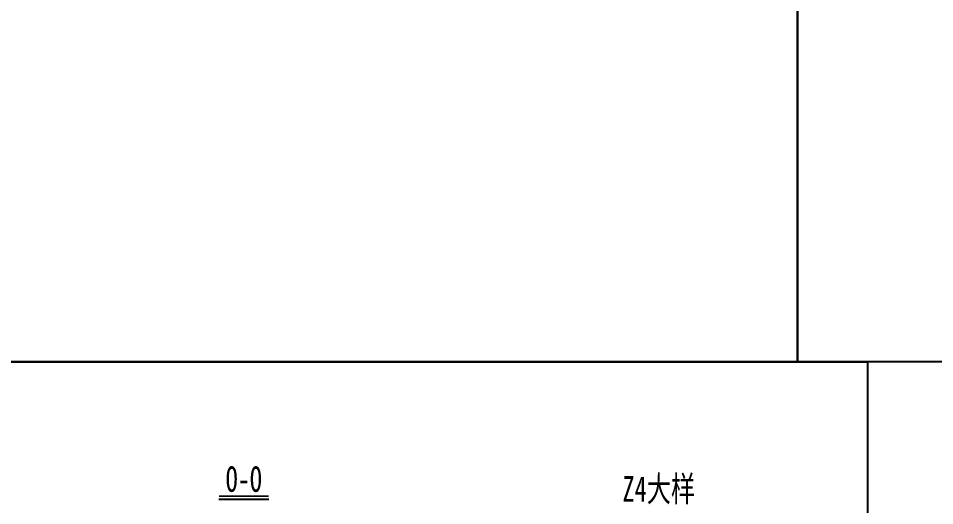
# Model space of a CAD drawing. Header units: millimetres. Extents: x -89049 to 410567, y -307459 to -100425.
# Drawn here: x 141453 to 147467, y -128613 to -125418 of the extents above; entities that cross this region are included whole.
import ezdxf
from ezdxf.enums import TextEntityAlignment as Align

# ---------------------------------------------------------------- set-up
doc = ezdxf.new("R2010")
doc.units = ezdxf.units.MM
doc.layers.get('Defpoints').update_dxf_attribs({"color": 8})
doc.layers.add('标注线及字体', color=2, linetype='Continuous', lineweight=15)
doc.styles.add('111', font='', dxfattribs={"width": 0.7})
doc.styles.get('111').set_extended_font_data('仿宋_GB2312')

msp = doc.modelspace()

# ---------------------------------------------------------------- linework, layer by layer
at = {"color": 4}
msp.add_line((142769.3, -128570.8), (143096, -128570.8), dxfattribs=at)
at = {"color": 6, "const_width": 12}
msp.add_lwpolyline([(142769.3, -128550.8), (143096, -128550.8)], dxfattribs=at)
at = {"layer": 'Defpoints'}
for points in [[(124566.6, -113054.1), (146566.6, -113054.1), (146566.6, -127671.3), (124566.6, -127671.3)], [(146566.6, -113054.1), (168566.6, -113054.1), (168566.6, -127671.3), (146566.6, -127671.3)], [(134191.6, -127671.3), (147024.9, -127671.3), (147024.9, -136193.4), (134191.6, -136193.4)]]:
    msp.add_lwpolyline(points, close=True, dxfattribs=at)

# ---------------------------------------------------------------- texts
at = {"layer": '标注线及字体', "style": '111', "width": 0.7}
for s, p in [('O-O', (142932.7, -128439.5)), ('Z4大样', (145656.4, -128499.6))]:
    msp.add_text(s, height=166.67, dxfattribs=at).set_placement(p, align=Align.MIDDLE)

doc.saveas('drawing.dxf')
